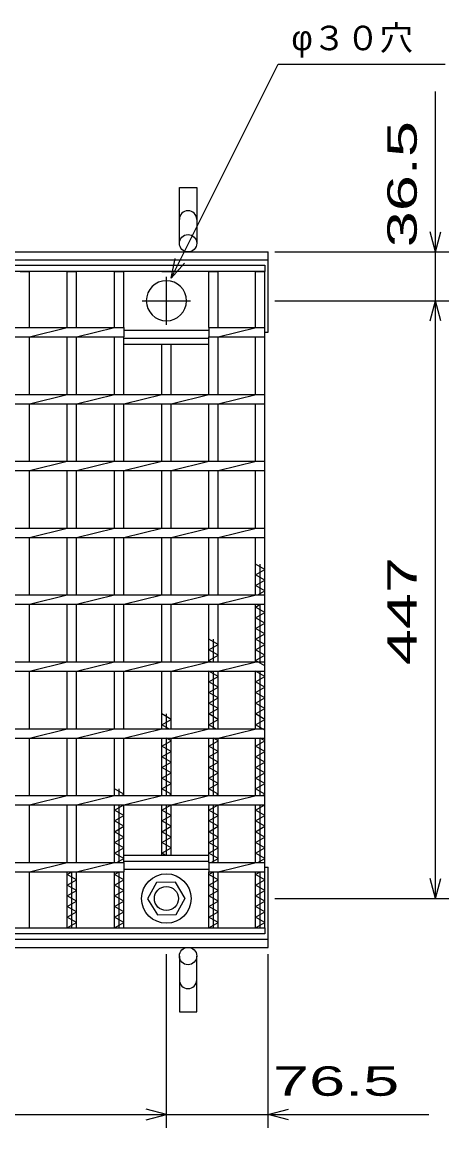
# Model space of a CAD drawing. Units: millimetres, scale not verified. Extents: x -1820 to 1731, y -1282 to 1054.
# Drawn here: x -535 to -216, y -246 to 581 of the extents above; entities that cross this region are included whole.
import ezdxf
from ezdxf.enums import TextEntityAlignment as Align

# ---------------------------------------------------------------- set-up
doc = ezdxf.new("R2010")
doc.units = ezdxf.units.MM
doc.header["$LTSCALE"] = 10
doc.linetypes.add('CHAIN', pattern=[18.5, 12, -1.5, 3.5, -1.5])
for name, color, linetype, lineweight in [('16', 3, 'Continuous', 25), ('19', 6, 'Continuous', 25), ('22', 4, 'Continuous', 25)]:
    doc.layers.add(name, color=color, linetype=linetype, lineweight=lineweight)
doc.styles.add('ベクトル', font='')
doc.styles.get('ベクトル').set_extended_font_data('ベクトル')

msp = doc.modelspace()

# ---------------------------------------------------------------- linework, layer by layer
at = {"layer": '16'}
for p, q in [((-1348, 399), (-353, 399)), ((-353, 399), (-353, 394.5)), ((-353, 394.5), (-1348, 394.5)), ((-536.1, 394.5), (-529.1, 394.5)), ((-529.1, 352.5), (-529.1, 394.5)), ((-500.8, 352.5), (-500.8, 394.5)), ((-500.8, 394.5), (-493.8, 394.5)), ((-493.8, 352.5), (-493.8, 394.5)), ((-465.5, 352.5), (-465.5, 394.5)), ((-465.5, 394.5), (-458.5, 394.5)), ((-458.5, 352.5), (-458.5, 394.5)), ((-430.2, 394.5), (-423.2, 394.5)), ((-394.9, 352.5), (-394.9, 394.5)), ((-394.9, 394.5), (-387.9, 394.5)), ((-387.9, 352.5), (-387.9, 394.5)), ((-360, 352.5), (-360, 394.5)), ((-360, 394.5), (-353, 394.5)), ((-353, -96.5), (-353, 394.5)), ((-1242.1, 352.5), (-458.5, 352.5)), ((-529.1, 345.5), (-500.8, 352.5)), ((-493.8, 345.5), (-465.5, 352.5)), ((-458.5, 352.5), (-458.5, 345.5)), ((-458.5, 350.5), (-394.9, 350.5)), ((-394.9, 352.5), (-353, 352.5)), ((-394.9, 352.5), (-394.9, 345.5)), ((-387.9, 345.5), (-359.6, 352.5)), ((-353, 345.5), (-353, 352.5)), ((-1242.1, 345.5), (-458.5, 345.5)), ((-529.1, 302.5), (-529.1, 345.5)), ((-500.8, 302.5), (-500.8, 345.5)), ((-493.8, 302.5), (-493.8, 345.5)), ((-465.5, 302.5), (-465.5, 345.5)), ((-458.5, 302.5), (-458.5, 345.5)), ((-458.5, 344.5), (-394.9, 344.5)), ((-458.5, 340), (-458.5, 344.5)), ((-458.5, 340), (-394.9, 340)), ((-430.2, 302.5), (-430.2, 340)), ((-423.2, 302.5), (-423.2, 340)), ((-394.9, 345.5), (-353, 345.5)), ((-394.9, 302.5), (-394.9, 345.5)), ((-394.9, 340), (-394.9, 344.5)), ((-387.9, 302.5), (-387.9, 345.5)), ((-360, 302.5), (-360, 345.5)), ((-1348, 302.5), (-353, 302.5)), ((-529.1, 295.5), (-500.8, 302.5)), ((-493.8, 295.5), (-465.5, 302.5)), ((-458.5, 295.5), (-430.2, 302.5)), ((-423.2, 295.5), (-394.9, 302.5)), ((-387.9, 295.5), (-359.6, 302.5)), ((-353, 295.5), (-353, 302.5)), ((-1348, 295.5), (-353, 295.5)), ((-529.1, 252.5), (-529.1, 295.5)), ((-500.8, 252.5), (-500.8, 295.5)), ((-493.8, 252.5), (-493.8, 295.5)), ((-465.5, 252.5), (-465.5, 295.5)), ((-458.5, 252.5), (-458.5, 295.5)), ((-430.2, 252.5), (-430.2, 295.5)), ((-423.2, 252.5), (-423.2, 295.5)), ((-394.9, 252.5), (-394.9, 295.5)), ((-387.9, 252.5), (-387.9, 295.5)), ((-360, 252.5), (-360, 295.5)), ((-1348, 252.5), (-353, 252.5)), ((-529.1, 245.5), (-500.8, 252.5)), ((-493.8, 245.5), (-465.5, 252.5)), ((-458.5, 245.5), (-430.2, 252.5)), ((-423.2, 245.5), (-394.9, 252.5)), ((-387.9, 245.5), (-359.6, 252.5)), ((-353, 245.5), (-353, 252.5)), ((-1348, 245.5), (-353, 245.5)), ((-529.1, 202.5), (-529.1, 245.5)), ((-500.8, 202.5), (-500.8, 245.5)), ((-493.8, 202.5), (-493.8, 245.5)), ((-465.5, 202.5), (-465.5, 245.5)), ((-458.5, 202.5), (-458.5, 245.5)), ((-430.2, 202.5), (-430.2, 245.5)), ((-423.2, 202.5), (-423.2, 245.5)), ((-394.9, 202.5), (-394.9, 245.5)), ((-387.9, 202.5), (-387.9, 245.5)), ((-360, 202.5), (-360, 245.5)), ((-1348, 202.5), (-353, 202.5)), ((-529.1, 195.5), (-500.8, 202.5)), ((-493.8, 195.5), (-465.5, 202.5)), ((-458.5, 195.5), (-430.2, 202.5)), ((-423.2, 195.5), (-394.9, 202.5)), ((-387.9, 195.5), (-359.6, 202.5)), ((-353, 195.5), (-353, 202.5)), ((-1348, 195.5), (-353, 195.5)), ((-529.1, 152.5), (-529.1, 195.5)), ((-500.8, 152.5), (-500.8, 195.5)), ((-493.8, 152.5), (-493.8, 195.5)), ((-465.5, 152.5), (-465.5, 195.5)), ((-458.5, 152.5), (-458.5, 195.5)), ((-430.2, 152.5), (-430.2, 195.5)), ((-423.2, 152.5), (-423.2, 195.5)), ((-394.9, 152.5), (-394.9, 195.5)), ((-387.9, 152.5), (-387.9, 195.5)), ((-360, 152.5), (-360, 195.5)), ((-353, 171.5), (-360, 175.5)), ((-356.5, 152.5), (-356.5, 175.5)), ((-360, 167.5), (-353, 171.5)), ((-353, 163.5), (-360, 167.5)), ((-360, 159.5), (-353, 163.5)), ((-353, 155.5), (-360, 159.5)), ((-1348, 152.5), (-353, 152.5)), ((-529.1, 145.5), (-500.8, 152.5)), ((-493.8, 145.5), (-465.5, 152.5)), ((-458.5, 145.5), (-430.2, 152.5)), ((-423.2, 145.5), (-394.9, 152.5)), ((-387.9, 145.5), (-359.6, 152.5)), ((-358.25, 152.5), (-353, 155.5)), ((-353, 145.5), (-353, 152.5)), ((-1348, 145.5), (-353, 145.5)), ((-529.1, 102.5), (-529.1, 145.5)), ((-500.8, 102.5), (-500.8, 145.5)), ((-493.8, 102.5), (-493.8, 145.5)), ((-465.5, 102.5), (-465.5, 145.5)), ((-458.5, 102.5), (-458.5, 145.5)), ((-430.2, 102.5), (-430.2, 145.5)), ((-423.2, 102.5), (-423.2, 145.5)), ((-394.9, 102.5), (-394.9, 145.5)), ((-387.9, 102.5), (-387.9, 145.5)), ((-360, 102.5), (-360, 145.5)), ((-360, 143.5), (-356.5, 145.5)), ((-353, 139.5), (-360, 143.5)), ((-356.5, 102.5), (-356.5, 145.5)), ((-360, 135.5), (-353, 139.5)), ((-353, 131.5), (-360, 135.5)), ((-360, 127.5), (-353, 131.5)), ((-353, 123.5), (-360, 127.5)), ((-387.9, 115.5), (-394.9, 119.5)), ((-391.4, 102.5), (-391.4, 119.5)), ((-360, 119.5), (-353, 123.5)), ((-353, 115.5), (-360, 119.5)), ((-394.9, 111.5), (-387.9, 115.5)), ((-387.9, 107.5), (-394.9, 111.5)), ((-394.9, 103.5), (-387.9, 107.5)), ((-360, 111.5), (-353, 115.5)), ((-353, 107.5), (-360, 111.5)), ((-360, 103.5), (-353, 107.5)), ((-1348, 102.5), (-353, 102.5)), ((-529.1, 95.5), (-500.8, 102.5)), ((-493.8, 95.5), (-465.5, 102.5)), ((-458.5, 95.5), (-430.2, 102.5)), ((-423.2, 95.5), (-394.9, 102.5)), ((-393.15, 102.5), (-394.9, 103.5)), ((-387.9, 95.5), (-359.6, 102.5)), ((-353, 99.5), (-360, 103.5)), ((-353, 95.5), (-353, 102.5)), ((-1348, 95.5), (-353, 95.5)), ((-529.1, 52.5), (-529.1, 95.5)), ((-500.8, 52.5), (-500.8, 95.5)), ((-493.8, 52.5), (-493.8, 95.5)), ((-465.5, 52.5), (-465.5, 95.5)), ((-458.5, 52.5), (-458.5, 95.5)), ((-430.2, 52.5), (-430.2, 95.5)), ((-423.2, 52.5), (-423.2, 95.5)), ((-394.9, 52.5), (-394.9, 95.5)), ((-387.9, 91.5), (-394.9, 95.5)), ((-394.9, 87.5), (-387.9, 91.5)), ((-391.4, 52.5), (-391.4, 95.5)), ((-387.9, 52.5), (-387.9, 95.5)), ((-360, 52.5), (-360, 95.5)), ((-353, 91.5), (-360, 95.5)), ((-360, 87.5), (-353, 91.5)), ((-356.5, 52.5), (-356.5, 95.5)), ((-387.9, 83.5), (-394.9, 87.5)), ((-394.9, 79.5), (-387.9, 83.5)), ((-353, 83.5), (-360, 87.5)), ((-360, 79.5), (-353, 83.5)), ((-387.9, 75.5), (-394.9, 79.5)), ((-394.9, 71.5), (-387.9, 75.5)), ((-353, 75.5), (-360, 79.5)), ((-360, 71.5), (-353, 75.5)), ((-387.9, 67.5), (-394.9, 71.5)), ((-394.9, 63.5), (-387.9, 67.5)), ((-353, 67.5), (-360, 71.5)), ((-360, 63.5), (-353, 67.5)), ((-423.2, 59.5), (-430.2, 63.5)), ((-430.2, 55.5), (-423.2, 59.5)), ((-426.7, 52.5), (-426.7, 63.5)), ((-387.9, 59.5), (-394.9, 63.5)), ((-394.9, 55.5), (-387.9, 59.5)), ((-353, 59.5), (-360, 63.5)), ((-360, 55.5), (-353, 59.5)), ((-1348, 52.5), (-353, 52.5)), ((-529.1, 45.5), (-500.8, 52.5)), ((-493.8, 45.5), (-465.5, 52.5)), ((-458.5, 45.5), (-430.2, 52.5)), ((-424.95, 52.5), (-430.2, 55.5)), ((-423.2, 45.5), (-394.9, 52.5)), ((-389.65, 52.5), (-394.9, 55.5)), ((-387.9, 45.5), (-359.6, 52.5)), ((-353, 51.5), (-360, 55.5)), ((-353, 45.5), (-353, 52.5)), ((-1348, 45.5), (-353, 45.5)), ((-529.1, 2.5), (-529.1, 45.5)), ((-500.8, 2.5), (-500.8, 45.5)), ((-493.8, 2.5), (-493.8, 45.5)), ((-465.5, 2.5), (-465.5, 45.5)), ((-458.5, 2.5), (-458.5, 45.5)), ((-430.2, 2.5), (-430.2, 45.5)), ((-430.2, 39.5), (-423.2, 43.5)), ((-426.7, 2.5), (-426.7, 45.5)), ((-423.2, 43.5), (-426.7, 45.5)), ((-423.2, 2.5), (-423.2, 45.5)), ((-394.9, 2.5), (-394.9, 45.5)), ((-394.9, 39.5), (-387.9, 43.5)), ((-391.4, 2.5), (-391.4, 45.5)), ((-387.9, 43.5), (-391.4, 45.5)), ((-387.9, 2.5), (-387.9, 45.5)), ((-360, 2.5), (-360, 45.5)), ((-360, 39.5), (-353, 43.5)), ((-356.5, 2.5), (-356.5, 45.5)), ((-353, 43.5), (-356.5, 45.5)), ((-423.2, 35.5), (-430.2, 39.5)), ((-430.2, 31.5), (-423.2, 35.5)), ((-387.9, 35.5), (-394.9, 39.5)), ((-394.9, 31.5), (-387.9, 35.5)), ((-353, 35.5), (-360, 39.5)), ((-360, 31.5), (-353, 35.5)), ((-423.2, 27.5), (-430.2, 31.5)), ((-430.2, 23.5), (-423.2, 27.5)), ((-387.9, 27.5), (-394.9, 31.5)), ((-394.9, 23.5), (-387.9, 27.5)), ((-353, 27.5), (-360, 31.5)), ((-360, 23.5), (-353, 27.5)), ((-423.2, 19.5), (-430.2, 23.5)), ((-430.2, 15.5), (-423.2, 19.5)), ((-387.9, 19.5), (-394.9, 23.5)), ((-394.9, 15.5), (-387.9, 19.5)), ((-353, 19.5), (-360, 23.5)), ((-360, 15.5), (-353, 19.5)), ((-423.2, 11.5), (-430.2, 15.5)), ((-430.2, 7.5), (-423.2, 11.5)), ((-387.9, 11.5), (-394.9, 15.5)), ((-394.9, 7.5), (-387.9, 11.5)), ((-353, 11.5), (-360, 15.5)), ((-360, 7.5), (-353, 11.5)), ((-1348, 2.5), (-353, 2.5)), ((-529.1, -4.5), (-500.8, 2.5)), ((-493.8, -4.5), (-465.5, 2.5)), ((-458.5, 3.5), (-465.5, 7.5)), ((-462, 2.5), (-462, 7.5)), ((-460.25, 2.5), (-458.5, 3.5)), ((-458.5, -4.5), (-430.2, 2.5)), ((-423.2, 3.5), (-430.2, 7.5)), ((-424.95, 2.5), (-423.2, 3.5)), ((-423.2, -4.5), (-394.9, 2.5)), ((-387.9, 3.5), (-394.9, 7.5)), ((-389.65, 2.5), (-387.9, 3.5)), ((-387.9, -4.5), (-359.6, 2.5)), ((-353, 3.5), (-360, 7.5)), ((-354.75, 2.5), (-353, 3.5)), ((-353, -4.5), (-353, 2.5)), ((-1348, -4.5), (-353, -4.5)), ((-529.1, -47.5), (-529.1, -4.5)), ((-500.8, -47.5), (-500.8, -4.5)), ((-493.8, -47.5), (-493.8, -4.5)), ((-465.5, -47.5), (-465.5, -4.5)), ((-465.5, -8.5), (-458.5, -4.5)), ((-462, -47.5), (-462, -4.5)), ((-458.5, -47.5), (-458.5, -4.5)), ((-430.2, -42), (-430.2, -4.5)), ((-430.2, -8.5), (-423.2, -4.5)), ((-426.7, -42), (-426.7, -4.5)), ((-423.2, -42), (-423.2, -4.5)), ((-394.9, -47.5), (-394.9, -4.5)), ((-394.9, -8.5), (-387.9, -4.5)), ((-391.4, -47.5), (-391.4, -4.5)), ((-387.9, -47.5), (-387.9, -4.5)), ((-360, -47.5), (-360, -4.5)), ((-360, -8.5), (-353, -4.5)), ((-356.5, -47.5), (-356.5, -4.5)), ((-458.5, -12.5), (-465.5, -8.5)), ((-465.5, -16.5), (-458.5, -12.5)), ((-458.5, -20.5), (-465.5, -16.5)), ((-423.2, -12.5), (-430.2, -8.5)), ((-430.2, -16.5), (-423.2, -12.5)), ((-423.2, -20.5), (-430.2, -16.5)), ((-387.9, -12.5), (-394.9, -8.5)), ((-394.9, -16.5), (-387.9, -12.5)), ((-387.9, -20.5), (-394.9, -16.5)), ((-353, -12.5), (-360, -8.5)), ((-360, -16.5), (-353, -12.5)), ((-353, -20.5), (-360, -16.5)), ((-465.5, -24.5), (-458.5, -20.5)), ((-458.5, -28.5), (-465.5, -24.5)), ((-430.2, -24.5), (-423.2, -20.5)), ((-423.2, -28.5), (-430.2, -24.5)), ((-394.9, -24.5), (-387.9, -20.5)), ((-387.9, -28.5), (-394.9, -24.5)), ((-360, -24.5), (-353, -20.5)), ((-353, -28.5), (-360, -24.5)), ((-465.5, -32.5), (-458.5, -28.5)), ((-458.5, -36.5), (-465.5, -32.5)), ((-430.2, -32.5), (-423.2, -28.5)), ((-423.2, -36.5), (-430.2, -32.5)), ((-394.9, -32.5), (-387.9, -28.5)), ((-387.9, -36.5), (-394.9, -32.5)), ((-360, -32.5), (-353, -28.5)), ((-353, -36.5), (-360, -32.5)), ((-465.5, -40.5), (-458.5, -36.5)), ((-458.5, -44.5), (-465.5, -40.5)), ((-430.2, -40.5), (-423.2, -36.5)), ((-427.57, -42), (-430.2, -40.5)), ((-394.9, -40.5), (-387.9, -36.5)), ((-387.9, -44.5), (-394.9, -40.5)), ((-360, -40.5), (-353, -36.5)), ((-353, -44.5), (-360, -40.5)), ((-1242.1, -47.5), (-458.5, -47.5)), ((-529.1, -54.5), (-500.8, -47.5)), ((-493.8, -54.5), (-465.5, -47.5)), ((-463.75, -47.5), (-458.5, -44.5)), ((-458.5, -42), (-394.9, -42)), ((-458.5, -46.5), (-458.5, -42)), ((-458.5, -46.5), (-394.9, -46.5)), ((-458.5, -47.5), (-458.5, -54.5)), ((-394.9, -46.5), (-394.9, -42)), ((-394.9, -47.5), (-353, -47.5)), ((-394.9, -47.5), (-394.9, -54.5)), ((-393.15, -47.5), (-387.9, -44.5)), ((-387.9, -54.5), (-359.6, -47.5)), ((-358.25, -47.5), (-353, -44.5)), ((-353, -54.5), (-353, -47.5)), ((-1242.1, -54.5), (-458.5, -54.5)), ((-529.1, -96.5), (-529.1, -54.5)), ((-500.8, -96.5), (-500.8, -54.5)), ((-500.8, -56.5), (-497.3, -54.5)), ((-493.8, -60.5), (-500.8, -56.5)), ((-497.3, -96.5), (-497.3, -54.5)), ((-493.8, -96.5), (-493.8, -54.5)), ((-465.5, -96.5), (-465.5, -54.5)), ((-465.5, -56.5), (-462, -54.5)), ((-458.5, -60.5), (-465.5, -56.5)), ((-462, -96.5), (-462, -54.5)), ((-458.5, -52.5), (-394.9, -52.5)), ((-458.5, -96.5), (-458.5, -54.5)), ((-394.9, -54.5), (-353, -54.5)), ((-394.9, -96.5), (-394.9, -54.5)), ((-394.9, -56.5), (-391.4, -54.5)), ((-387.9, -60.5), (-394.9, -56.5)), ((-391.4, -96.5), (-391.4, -54.5)), ((-387.9, -96.5), (-387.9, -54.5)), ((-360, -96.5), (-360, -54.5)), ((-360, -56.5), (-356.5, -54.5)), ((-353, -60.5), (-360, -56.5)), ((-356.5, -96.5), (-356.5, -54.5)), ((-500.8, -64.5), (-493.8, -60.5)), ((-493.8, -68.5), (-500.8, -64.5)), ((-465.5, -64.5), (-458.5, -60.5)), ((-458.5, -68.5), (-465.5, -64.5)), ((-433.99, -62.55), (-440.7, -74.84)), ((-420, -62.21), (-433.99, -62.55)), ((-412.7, -74.5), (-420, -62.21)), ((-394.9, -64.5), (-387.9, -60.5)), ((-387.9, -68.5), (-394.9, -64.5)), ((-360, -64.5), (-353, -60.5)), ((-353, -68.5), (-360, -64.5)), ((-500.8, -72.5), (-493.8, -68.5)), ((-493.8, -76.5), (-500.8, -72.5)), ((-465.5, -72.5), (-458.5, -68.5)), ((-458.5, -76.5), (-465.5, -72.5)), ((-419.41, -86.45), (-412.7, -74.16)), ((-394.9, -72.5), (-387.9, -68.5)), ((-387.9, -76.5), (-394.9, -72.5)), ((-360, -72.5), (-353, -68.5)), ((-353, -76.5), (-360, -72.5)), ((-500.8, -80.5), (-493.8, -76.5)), ((-493.8, -84.5), (-500.8, -80.5)), ((-465.5, -80.5), (-458.5, -76.5)), ((-458.5, -84.5), (-465.5, -80.5)), ((-440.7, -74.84), (-433.4, -86.79)), ((-394.9, -80.5), (-387.9, -76.5)), ((-387.9, -84.5), (-394.9, -80.5)), ((-360, -80.5), (-353, -76.5)), ((-353, -84.5), (-360, -80.5)), ((-500.8, -88.5), (-493.8, -84.5)), ((-493.8, -92.5), (-500.8, -88.5)), ((-465.5, -88.5), (-458.5, -84.5)), ((-458.5, -92.5), (-465.5, -88.5)), ((-433.4, -86.79), (-419.41, -86.45)), ((-394.9, -88.5), (-387.9, -84.5)), ((-387.9, -92.5), (-394.9, -88.5)), ((-360, -88.5), (-353, -84.5)), ((-353, -92.5), (-360, -88.5)), ((-1348, -96.5), (-353, -96.5)), ((-536.1, -96.5), (-529.1, -96.5)), ((-500.8, -96.5), (-493.8, -92.5)), ((-500.8, -96.5), (-493.8, -96.5)), ((-465.5, -96.5), (-458.5, -92.5)), ((-465.5, -96.5), (-458.5, -96.5)), ((-430.2, -96.5), (-423.2, -96.5)), ((-394.9, -96.5), (-387.9, -92.5)), ((-394.9, -96.5), (-387.9, -96.5)), ((-360, -96.5), (-353, -92.5)), ((-360, -96.5), (-353, -96.5)), ((-353, -96.5), (-353, -101)), ((-353, -101), (-1348, -101))]:
    msp.add_line(p, q, dxfattribs=at)
at = {"layer": '16', "linetype": 'CHAIN'}
for p, q in [((-426.7, 354.5), (-426.7, 390.5)), ((-444.7, 372.5), (-408.7, 372.5))]:
    msp.add_line(p, q, dxfattribs=at)
at = {"layer": '16'}
for radius in [18.5, 9]:
    msp.add_circle((-426.7, -74.5), radius, dxfattribs=at)
for start, end in [(90, 270), (270, 90)]:
    msp.add_arc((-426.7, 372.5), 15, start, end, dxfattribs=at)
at = {"layer": '19'}
for p, q in [((-417, 415.5), (-417, 457.12)), ((-417, 457.12), (-404, 457.12)), ((-404, 457.12), (-404, 415.5)), ((-1350.5, 409), (-350.5, 409)), ((-350.5, 349), (-350.5, 409)), ((-1350.5, 403), (-350.5, 403)), ((-353, 349), (-350.5, 349)), ((-353, -51), (-350.5, -51)), ((-350.5, -111), (-350.5, -51)), ((-1350.5, -105), (-350.5, -105)), ((-1350.5, -111), (-350.5, -111)), ((-417, -117.5), (-417, -159.12)), ((-404, -159.12), (-404, -117.5)), ((-417, -159.12), (-404, -159.12))]:
    msp.add_line(p, q, dxfattribs=at)
for centre in [(-410.5, 415.5), (-410.5, -117.5)]:
    msp.add_circle(centre, 6.5, dxfattribs=at)
for centre, start, end in [((-410.5, 433.34), 0, 180), ((-410.5, -135.34), 180, 0)]:
    msp.add_arc(centre, 6.5, start, end, dxfattribs=at)
at = {"layer": '22'}
for p, q in [((-423.2, 389.5), (-343.2, 549.5)), ((-343.2, 549.5), (-218.2, 549.5)), ((-225.5, 409), (-225.5, 529)), ((-225.5, 409), (-229.5, 424)), ((-225.5, 409), (-221.5, 424)), ((-345.5, 409), (-215.5, 409)), ((-225.5, 372.5), (-225.5, 409)), ((-423.2, 389.5), (-420.2, 404.1)), ((-423.2, 389.5), (-413.2, 400.5)), ((-345.5, 372.5), (-215.5, 372.5)), ((-229.5, 357.5), (-225.5, 372.5)), ((-221.5, 357.5), (-225.5, 372.5)), ((-225.5, -74.5), (-225.5, 372.5)), ((-225.5, -74.5), (-229.5, -59.5)), ((-225.5, -74.5), (-221.5, -59.5)), ((-345.5, -74.5), (-215.5, -74.5)), ((-426.7, -246), (-426.7, -116)), ((-350.5, -246), (-350.5, -116)), ((-1273.9, -236), (-426.7, -236)), ((-426.7, -236), (-441.7, -232)), ((-441.7, -240), (-426.7, -236)), ((-426.7, -236), (-350.5, -236)), ((-350.5, -236), (-335.5, -232)), ((-335.5, -240), (-350.5, -236)), ((-350.5, -236), (-230.5, -236))]:
    msp.add_line(p, q, dxfattribs=at)

# ---------------------------------------------------------------- texts
at = {"layer": '22', "color": 2, "style": 'ベクトル'}
msp.add_text('φ３０穴', height=18.33, dxfattribs=at).set_placement((-333.2, 569), align=Align.MIDDLE_LEFT)
at = {"layer": '22', "color": 2, "style": 'ベクトル', "width": 1.65}
for s, p in [(' 36.5 ', (-250.5, 399)), (' 447 ', (-250.5, 86.5))]:
    msp.add_text(s, height=21.99, rotation=90, dxfattribs=at).set_placement(p, align=Align.MIDDLE_LEFT)
msp.add_text(' 76.5 ', height=21.99, dxfattribs=at).set_placement((-360.5, -211), align=Align.MIDDLE_LEFT)

doc.saveas('drawing.dxf')
